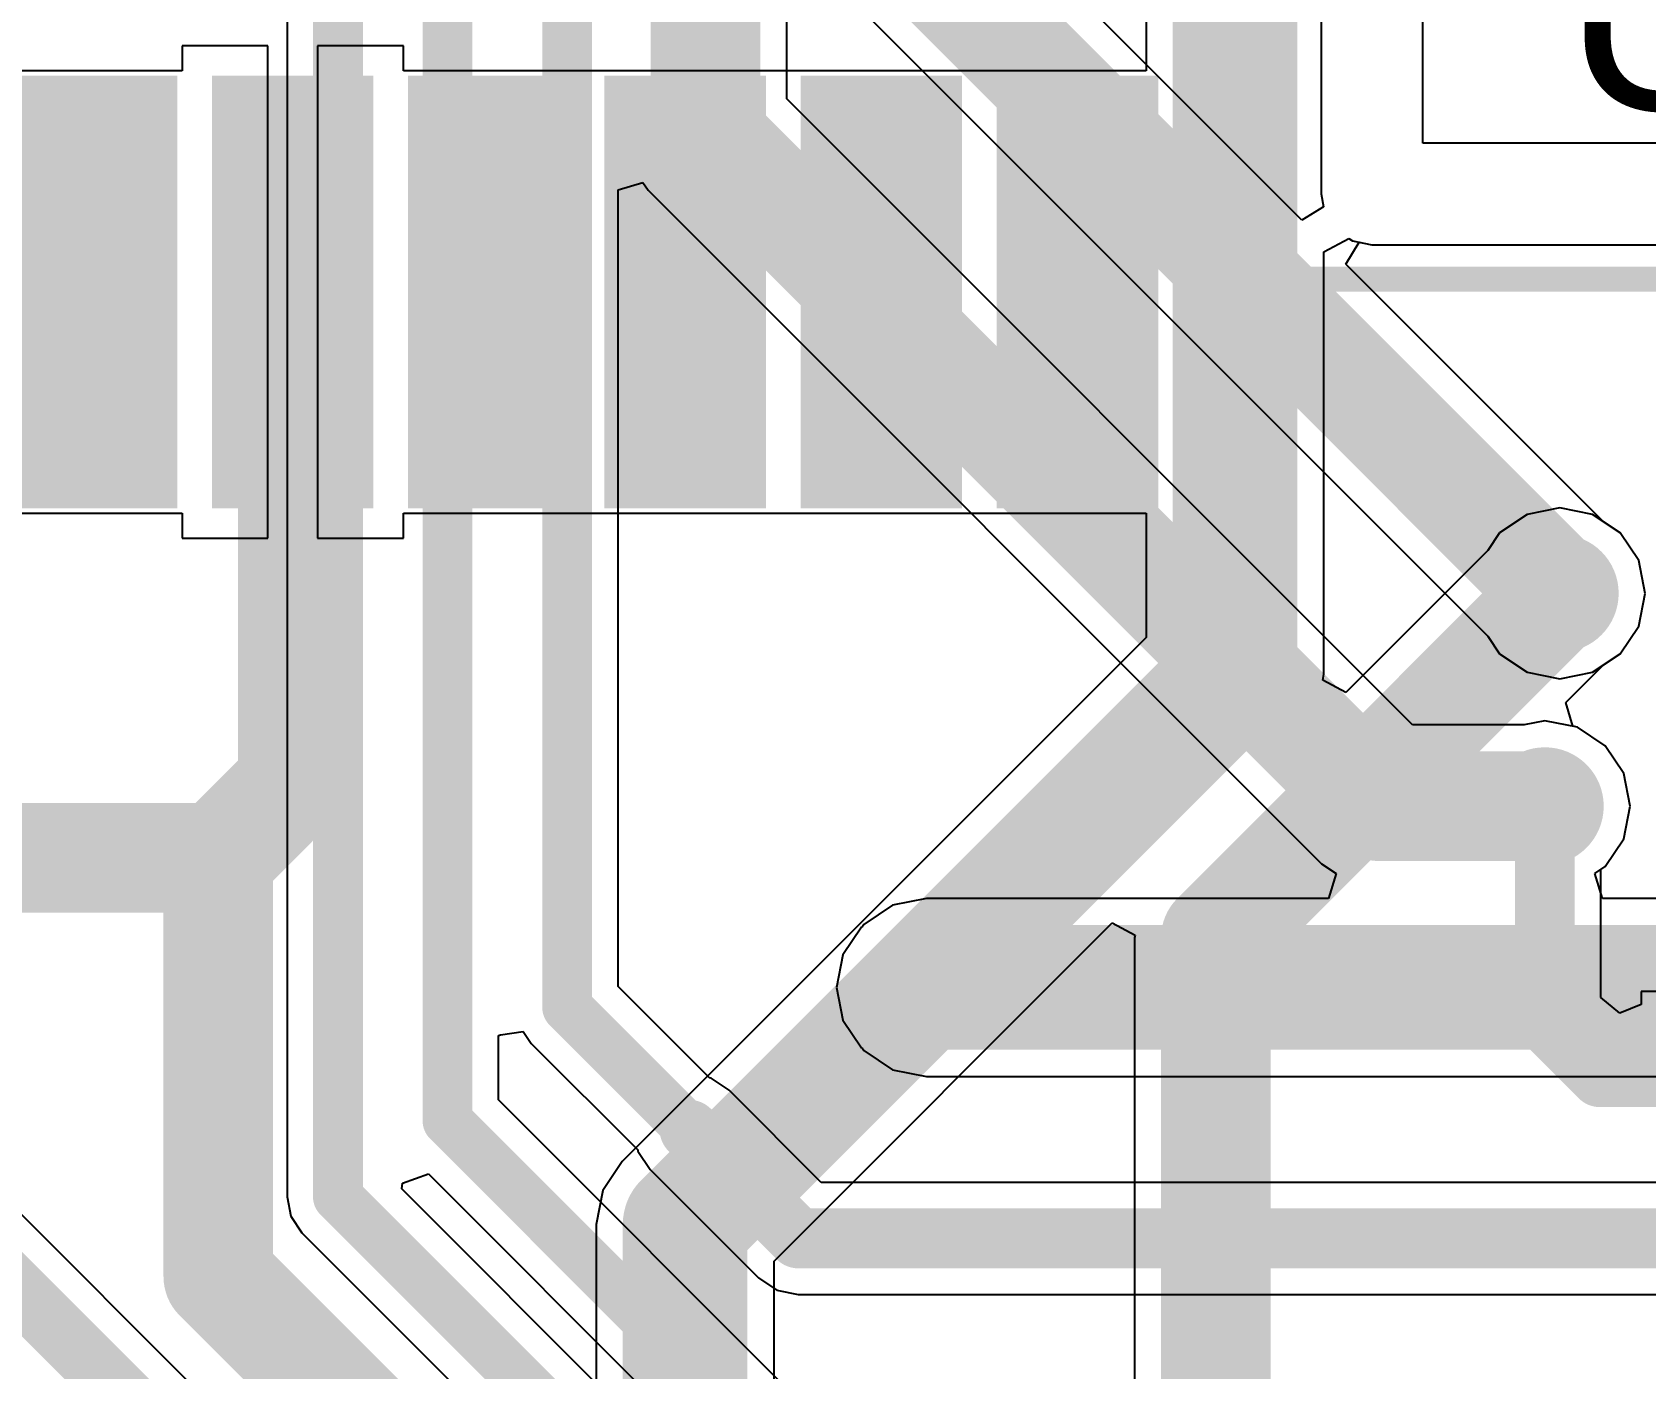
# Model space of a CAD drawing. Header units: millimetres. Extents: x -0.27 to 4.7, y -0.39 to 2.83.
# Drawn here: x 0.8105 to 1.1342, y 1.5225 to 1.7905 of the extents above; entities that cross this region are included whole.
import ezdxf

# ---------------------------------------------------------------- set-up
doc = ezdxf.new("R2010")
doc.units = ezdxf.units.MM
doc.header["$MEASUREMENT"] = 0
for name, color, linetype in [('BottomLayer', 5, 'Continuous'), ('BottomSolder', 6, 'Continuous'), ('TopLayer', 1, 'Continuous'), ('TopOverlay', 2, 'Continuous'), ('TopPaste', 8, 'Continuous'), ('TopSolder', 216, 'Continuous'), ('ViaHoleLayer', 16, 'Continuous')]:
    doc.layers.add(name, color=color, linetype=linetype)
doc.styles.add('Arial', font='', dxfattribs={"height": 0.2})
doc.styles.get('Arial').set_extended_font_data('Arial')

# ---------------------------------------------------------------- blocks, each defined once
blk = doc.blocks.new('SIM7000A_35')
at = {"layer": 'TopLayer'}
for points in [[(0.43307, -0.10591), (0.51181, -0.10591), (0.51181, -0.13031), (0.43307, -0.13031)], [(0.43307, -0.14528), (0.51181, -0.14528), (0.51181, -0.16969), (0.43307, -0.16969)], [(0.43307, -0.18465), (0.51181, -0.18465), (0.51181, -0.20906), (0.43307, -0.20906)], [(0.43307, -0.22402), (0.51181, -0.22402), (0.51181, -0.24843), (0.43307, -0.24843)], [(0.43307, -0.26339), (0.51181, -0.26339), (0.51181, -0.2878), (0.43307, -0.2878)], [(0.43307, -0.30276), (0.51181, -0.30276), (0.51181, -0.32717), (0.43307, -0.32717)]]:
    blk.add_hatch(color=1, dxfattribs=at).paths.add_polyline_path(points)
at = {"layer": 'TopPaste'}
for points in [[(0.43307, -0.10591), (0.51181, -0.10591), (0.51181, -0.13031), (0.43307, -0.13031)], [(0.43307, -0.14528), (0.51181, -0.14528), (0.51181, -0.16969), (0.43307, -0.16969)], [(0.43307, -0.18465), (0.51181, -0.18465), (0.51181, -0.20906), (0.43307, -0.20906)], [(0.43307, -0.22402), (0.51181, -0.22402), (0.51181, -0.24843), (0.43307, -0.24843)], [(0.43307, -0.26339), (0.51181, -0.26339), (0.51181, -0.2878), (0.43307, -0.2878)], [(0.43307, -0.30276), (0.51181, -0.30276), (0.51181, -0.32717), (0.43307, -0.32717)]]:
    blk.add_hatch(color=8, dxfattribs=at).paths.add_polyline_path(points)
at = {"layer": 'TopSolder'}
for points in [[(0.42907, -0.10191), (0.51581, -0.10191), (0.51581, -0.13431), (0.42907, -0.13431)], [(0.42907, -0.14128), (0.51581, -0.14128), (0.51581, -0.17369), (0.42907, -0.17369)], [(0.42907, -0.18065), (0.51581, -0.18065), (0.51581, -0.21306), (0.42907, -0.21306)], [(0.42907, -0.22002), (0.51581, -0.22002), (0.51581, -0.25243), (0.42907, -0.25243)], [(0.42907, -0.25939), (0.51581, -0.25939), (0.51581, -0.2918), (0.42907, -0.2918)], [(0.42907, -0.29876), (0.51581, -0.29876), (0.51581, -0.33117), (0.42907, -0.33117)]]:
    blk.add_hatch(color=216, dxfattribs=at).paths.add_polyline_path(points)
at = {"layer": 'TopOverlay', "const_width": 0.005}
blk.add_lwpolyline([(0.475, -0.341), (0.475, -0.475)], dxfattribs=at)
at = {"layer": 'TopOverlay', "const_width": 0.0025}
blk.add_lwpolyline([(0.47375, -0.341, 1), (0.47625, -0.341, 1)], format="xyb", close=True, dxfattribs=at)

msp = doc.modelspace()

# ---------------------------------------------------------------- hatches: boundary and pattern name
at = {"layer": 'BottomLayer'}
h = msp.add_hatch(color=5, dxfattribs=at)
edge = h.paths.add_edge_path()
edge.add_arc((1.117, 1.678), 0.01181, 0, 360)
h = msp.add_hatch(color=5, dxfattribs=at)
edge = h.paths.add_edge_path()
edge.add_arc((1.114, 1.63531), 0.01181, 0, 360)
h = msp.add_hatch(color=5, dxfattribs=at)
edge = h.paths.add_edge_path()
edge.add_arc((0.84782, 1.62495), 0.01181, 0, 360)
h = msp.add_hatch(color=5, dxfattribs=at)
edge = h.paths.add_edge_path()
edge.add_arc((0.989, 1.59895), 0.01181, 0, 360)
at = {"layer": 'BottomSolder'}
h = msp.add_hatch(color=6, dxfattribs=at)
edge = h.paths.add_edge_path()
edge.add_arc((1.117, 1.678), 0.00591, 0, 360)
h = msp.add_hatch(color=6, dxfattribs=at)
edge = h.paths.add_edge_path()
edge.add_arc((1.114, 1.63531), 0.00591, 0, 360)
h = msp.add_hatch(color=6, dxfattribs=at)
edge = h.paths.add_edge_path()
edge.add_arc((0.84782, 1.62495), 0.00591, 0, 360)
h = msp.add_hatch(color=6, dxfattribs=at)
edge = h.paths.add_edge_path()
edge.add_arc((0.989, 1.59895), 0.00591, 0, 360)
at = {"layer": 'TopLayer'}
h = msp.add_hatch(color=1, dxfattribs=at)
edge = h.paths.add_edge_path()
edge.add_arc((1.117, 1.678), 0.01181, 0, 360)
h = msp.add_hatch(color=1, dxfattribs=at)
edge = h.paths.add_edge_path()
edge.add_arc((1.114, 1.63531), 0.01181, 0, 360)
h = msp.add_hatch(color=1, dxfattribs=at)
edge = h.paths.add_edge_path()
edge.add_arc((0.84782, 1.62495), 0.01181, 0, 360)
h = msp.add_hatch(color=1, dxfattribs=at)
edge = h.paths.add_edge_path()
edge.add_arc((0.989, 1.59895), 0.01181, 0, 360)
at = {"layer": 'TopSolder'}
h = msp.add_hatch(color=216, dxfattribs=at)
edge = h.paths.add_edge_path()
edge.add_arc((1.117, 1.678), 0.00591, 0, 360)
h = msp.add_hatch(color=216, dxfattribs=at)
edge = h.paths.add_edge_path()
edge.add_arc((1.114, 1.63531), 0.00591, 0, 360)
h = msp.add_hatch(color=216, dxfattribs=at)
edge = h.paths.add_edge_path()
edge.add_arc((0.84782, 1.62495), 0.00591, 0, 360)
h = msp.add_hatch(color=216, dxfattribs=at)
edge = h.paths.add_edge_path()
edge.add_arc((0.989, 1.59895), 0.00591, 0, 360)
at = {"layer": 'ViaHoleLayer'}
h = msp.add_hatch(color=16, dxfattribs=at)
edge = h.paths.add_edge_path()
edge.add_arc((1.117, 1.678), 0.00591, 0, 360)
h = msp.add_hatch(color=16, dxfattribs=at)
edge = h.paths.add_edge_path()
edge.add_arc((1.114, 1.63531), 0.00591, 0, 360)
h = msp.add_hatch(color=16, dxfattribs=at)
edge = h.paths.add_edge_path()
edge.add_arc((0.84782, 1.62495), 0.00591, 0, 360)
h = msp.add_hatch(color=16, dxfattribs=at)
edge = h.paths.add_edge_path()
edge.add_arc((0.989, 1.59895), 0.00591, 0, 360)

# ---------------------------------------------------------------- linework, layer by layer
at = {"layer": 'BottomLayer'}
for p, q in [((0.86163, 2.18795), (0.86163, 1.55695)), ((1.0652, 1.75287), (0.97714, 1.84093)), ((0.9669, 1.80503), (1.10253, 1.6694)), ((0.9619, 1.77718), (0.9619, 1.80296)), ((1.06908, 1.79748), (1.06908, 1.75811)), ((1.08948, 1.76831), (1.08948, 1.79748)), ((1.08745, 1.65162), (0.9619, 1.77718)), ((1.19134, 1.76831), (1.08948, 1.76831)), ((0.92802, 1.7589), (0.93302, 1.76042)), ((0.92802, 1.59917), (0.92802, 1.7589)), ((0.93302, 1.76042), (0.93405, 1.75888)), ((0.93405, 1.75888), (1.06915, 1.62378)), ((1.06908, 1.75811), (1.06959, 1.75555)), ((1.06959, 1.75555), (1.0652, 1.75287)), ((1.07404, 1.74403), (1.07671, 1.74843)), ((1.07671, 1.74843), (1.07928, 1.74792)), ((1.07928, 1.74792), (1.18719, 1.74792)), ((1.1256, 1.69247), (1.07404, 1.74403)), ((1.12912, 1.69012), (1.1256, 1.69247)), ((1.13284, 1.68456), (1.12912, 1.69012)), ((1.13414, 1.678), (1.13284, 1.68456)), ((1.13284, 1.67144), (1.13414, 1.678)), ((1.12912, 1.66588), (1.13284, 1.67144)), ((1.10253, 1.6694), (1.10488, 1.66588)), ((1.10488, 1.66588), (1.11044, 1.66216)), ((1.12356, 1.66216), (1.12912, 1.66588)), ((1.11044, 1.66216), (1.117, 1.66086)), ((1.117, 1.66086), (1.12356, 1.66216)), ((1.10984, 1.65162), (1.08745, 1.65162)), ((1.114, 1.65245), (1.10984, 1.65162)), ((1.12056, 1.65115), (1.114, 1.65245)), ((1.12612, 1.64743), (1.12056, 1.65115)), ((1.12984, 1.64187), (1.12612, 1.64743)), ((1.13114, 1.63531), (1.12984, 1.64187)), ((1.12984, 1.62875), (1.13114, 1.63531)), ((1.12612, 1.62319), (1.12984, 1.62875)), ((1.06915, 1.62378), (1.07212, 1.62179)), ((1.12403, 1.62179), (1.12612, 1.62319)), ((1.07212, 1.62179), (1.07061, 1.61679)), ((1.12554, 1.61679), (1.12403, 1.62179)), ((0.98995, 1.61679), (0.98312, 1.61543)), ((1.07061, 1.61679), (0.98995, 1.61679)), ((1.35838, 1.61679), (1.12554, 1.61679)), ((0.98312, 1.61543), (0.97733, 1.61157)), ((0.97688, 1.61107), (0.97316, 1.60551)), ((0.9771, 1.61121), (0.97688, 1.61107)), ((0.97733, 1.61157), (0.9771, 1.61121)), ((0.97316, 1.60551), (0.97186, 1.59895)), ((0.94638, 1.58081), (0.92802, 1.59917)), ((0.97186, 1.59895), (0.97316, 1.59239)), ((0.90447, 1.58947), (0.90902, 1.59013)), ((0.90902, 1.59013), (0.91061, 1.58774)), ((0.97316, 1.59239), (0.97688, 1.58683)), ((0.90402, 1.58929), (0.90447, 1.58947)), ((0.90402, 1.5764), (0.90402, 1.58929)), ((0.91061, 1.58774), (0.93197, 1.56639)), ((0.97688, 1.58683), (0.9771, 1.58668)), ((0.9771, 1.58668), (0.97733, 1.58633)), ((0.97733, 1.58633), (0.98312, 1.58246)), ((0.94668, 1.58075), (0.94638, 1.58081)), ((0.95032, 1.57832), (0.94668, 1.58075)), ((0.98312, 1.58246), (0.98995, 1.58111)), ((0.98995, 1.58111), (1.35838, 1.58111)), ((1.01349, 1.34826), (0.78309, 1.57865)), ((0.9688, 1.55983), (0.95032, 1.57832)), ((0.97194, 1.50848), (0.90402, 1.5764)), ((0.93197, 1.56639), (0.93202, 1.56609)), ((0.93202, 1.56609), (0.93446, 1.56245)), ((0.88478, 1.55973), (0.89002, 1.56156)), ((0.89002, 1.56156), (0.96051, 1.49107)), ((0.93446, 1.56245), (0.95623, 1.54068)), ((0.88464, 1.55855), (0.88478, 1.55973)), ((0.98505, 1.45814), (0.88464, 1.55855)), ((1.34566, 1.55983), (0.9688, 1.55983)), ((0.86163, 1.55695), (0.8624, 1.55305)), ((0.8624, 1.55305), (0.86461, 1.54974)), ((0.86461, 1.54974), (0.97361, 1.44074)), ((0.95623, 1.54068), (0.95986, 1.53825)), ((0.95986, 1.53825), (0.96416, 1.5374)), ((0.96416, 1.5374), (0.96416, 1.5374)), ((0.96416, 1.5374), (1.34566, 1.5374))]:
    msp.add_line(p, q, dxfattribs=at)
for points, const_width in [([(0.87182, 1.55695), (0.87182, 2.18795)], 0.01), ([(0.89382, 1.57218), (0.89382, 2.07782)], 0.01), ([(0.91782, 1.59495), (0.91782, 1.93595)], 0.01), ([(0.96082, 1.83418), (1.117, 1.678)], 0.022), ([(0.94558, 1.77042), (0.94558, 1.81009)], 0.022), ([(0.94558, 1.77042), (1.08069, 1.63531)], 0.022), ([(1.08069, 1.63531), (1.114, 1.63531)], 0.022), ([(0.84782, 1.62495), (0.84782, 1.62551)], 0.022), ([(0.84782, 1.54095), (0.84782, 1.62495)], 0.022), ([(0.98995, 1.59895), (1.35838, 1.59895)], 0.025), ([(0.91782, 1.59495), (0.94239, 1.57039)], 0.01), ([(0.77188, 1.57401), (1.00884, 1.33704)], 0.012), ([(0.89382, 1.57218), (0.96772, 1.49828)], 0.01), ([(0.94239, 1.57039), (0.96416, 1.54862)], 0.012), ([(0.87182, 1.55695), (0.98082, 1.44795)], 0.01), ([(0.96416, 1.54862), (1.35838, 1.54862)], 0.012), ([(0.84782, 1.54095), (1.00467, 1.3841)], 0.022)]:
    msp.add_lwpolyline(points, dxfattribs=dict(at, const_width=const_width))
for points, const_width in [([(0.94008, 1.77042, 1), (0.95108, 1.77042, 1)], 0.011), ([(0.94008, 1.77042, 1), (0.95108, 1.77042, 1)], 0.011), ([(1.1115, 1.678, 1), (1.1225, 1.678, 1)], 0.011), ([(1.07519, 1.63531, 1), (1.08619, 1.63531, 1)], 0.011), ([(1.07519, 1.63531, 1), (1.08619, 1.63531, 1)], 0.011), ([(1.1085, 1.63531, 1), (1.1195, 1.63531, 1)], 0.011), ([(0.84232, 1.62551, 1), (0.85332, 1.62551, 1)], 0.011), ([(0.84232, 1.62495, 1), (0.85332, 1.62495, 1)], 0.011), ([(0.84232, 1.62495, 1), (0.85332, 1.62495, 1)], 0.011), ([(0.9837, 1.59895, 1), (0.9962, 1.59895, 1)], 0.0125), ([(0.91532, 1.59495, 1), (0.92032, 1.59495, 1)], 0.005), ([(0.91532, 1.59495, 1), (0.92032, 1.59495, 1)], 0.005), ([(0.89132, 1.57218, 1), (0.89632, 1.57218, 1)], 0.005), ([(0.89132, 1.57218, 1), (0.89632, 1.57218, 1)], 0.005), ([(0.93939, 1.57039, 1), (0.94539, 1.57039, 1)], 0.006), ([(0.93989, 1.57039, 1), (0.94489, 1.57039, 1)], 0.005), ([(0.86932, 1.55695, 1), (0.87432, 1.55695, 1)], 0.005), ([(0.86932, 1.55695, 1), (0.87432, 1.55695, 1)], 0.005), ([(0.96116, 1.54862, 1), (0.96716, 1.54862, 1)], 0.006), ([(0.96116, 1.54862, 1), (0.96716, 1.54862, 1)], 0.006), ([(0.84232, 1.54095, 1), (0.85332, 1.54095, 1)], 0.011), ([(0.84232, 1.54095, 1), (0.85332, 1.54095, 1)], 0.011)]:
    msp.add_lwpolyline(points, format="xyb", close=True, dxfattribs=dict(at, const_width=const_width))
at = {"layer": 'TopLayer'}
for p, q in [((1.03398, 1.813), (1.03398, 1.7828)), ((0.85774, 1.7878), (0.84054, 1.7878)), ((0.84054, 1.7878), (0.84054, 1.7828)), ((0.85774, 1.73843), (0.85774, 1.7878)), ((0.88495, 1.7878), (0.86774, 1.7878)), ((0.86774, 1.7878), (0.86774, 1.73843)), ((0.88495, 1.7828), (0.88495, 1.7878)), ((0.84054, 1.7828), (0.80621, 1.7828)), ((0.91928, 1.7828), (0.88495, 1.7828)), ((0.91932, 1.7828), (0.91928, 1.7828)), ((0.92428, 1.7828), (0.91932, 1.7828)), ((0.92432, 1.7828), (0.92428, 1.7828)), ((0.95865, 1.7828), (0.92432, 1.7828)), ((0.95869, 1.7828), (0.95865, 1.7828)), ((0.96365, 1.7828), (0.95869, 1.7828)), ((0.96369, 1.7828), (0.96365, 1.7828)), ((0.99802, 1.7828), (0.96369, 1.7828)), ((0.99806, 1.7828), (0.99802, 1.7828)), ((1.00302, 1.7828), (0.99806, 1.7828)), ((1.00306, 1.7828), (1.00302, 1.7828)), ((1.03398, 1.7828), (1.00306, 1.7828)), ((1.06967, 1.7465), (1.07467, 1.74917)), ((1.07467, 1.74917), (1.07538, 1.74869)), ((1.07538, 1.74869), (1.07928, 1.74792)), ((1.06967, 1.66177), (1.06967, 1.7465)), ((1.07928, 1.74792), (1.18719, 1.74792)), ((0.85774, 1.68906), (0.85774, 1.73843)), ((0.86774, 1.73843), (0.86774, 1.68906)), ((0.80621, 1.69406), (0.84054, 1.69406)), ((0.84054, 1.69406), (0.84054, 1.68906)), ((0.88495, 1.68906), (0.88495, 1.69406)), ((0.88495, 1.69406), (0.91928, 1.69406)), ((0.91928, 1.69406), (0.91932, 1.69406)), ((0.91932, 1.69406), (0.92428, 1.69406)), ((0.92428, 1.69406), (0.92432, 1.69406)), ((0.92432, 1.69406), (0.95865, 1.69406)), ((0.95865, 1.69406), (0.95869, 1.69406)), ((0.95869, 1.69406), (0.96365, 1.69406)), ((0.96365, 1.69406), (0.96369, 1.69406)), ((0.96369, 1.69406), (0.99802, 1.69406)), ((0.99802, 1.69406), (0.99806, 1.69406)), ((0.99806, 1.69406), (1.00302, 1.69406)), ((1.00302, 1.69406), (1.00306, 1.69406)), ((1.00306, 1.69406), (1.03398, 1.69406)), ((1.03398, 1.69406), (1.03398, 1.66916)), ((1.11044, 1.69384), (1.10488, 1.69012)), ((1.117, 1.69514), (1.11044, 1.69384)), ((1.12356, 1.69384), (1.117, 1.69514)), ((1.12912, 1.69012), (1.12356, 1.69384)), ((1.10488, 1.69012), (1.10253, 1.6866)), ((1.13284, 1.68456), (1.12912, 1.69012)), ((0.84054, 1.68906), (0.85774, 1.68906)), ((0.86774, 1.68906), (0.88495, 1.68906)), ((1.10253, 1.6866), (1.07403, 1.6581)), ((1.13414, 1.678), (1.13284, 1.68456)), ((1.13284, 1.67144), (1.13414, 1.678)), ((1.12912, 1.66588), (1.13284, 1.67144)), ((1.03398, 1.66916), (0.92887, 1.56405)), ((1.1256, 1.66353), (1.12912, 1.66588)), ((1.06943, 1.66057), (1.06967, 1.66177)), ((1.06967, 1.66177), (1.06967, 1.66177)), ((1.11819, 1.65611), (1.1256, 1.66353)), ((1.07403, 1.6581), (1.06943, 1.66057)), ((1.11964, 1.65133), (1.11819, 1.65611)), ((1.12056, 1.65115), (1.11964, 1.65133)), ((1.12612, 1.64743), (1.12056, 1.65115)), ((1.12984, 1.64187), (1.12612, 1.64743)), ((1.13114, 1.63531), (1.12984, 1.64187)), ((1.12984, 1.62875), (1.13114, 1.63531)), ((1.12612, 1.62319), (1.12984, 1.62875)), ((1.12522, 1.62259), (1.12612, 1.62319)), ((1.12522, 1.59694), (1.12522, 1.62259)), ((0.95933, 1.54404), (1.02716, 1.61188)), ((1.02716, 1.61188), (1.03177, 1.60941)), ((1.03177, 1.60941), (1.03169, 1.609)), ((1.03169, 1.609), (1.03169, 1.476)), ((1.12901, 1.59382), (1.12522, 1.59694)), ((1.22207, 1.59815), (1.13333, 1.59815)), ((1.13333, 1.59815), (1.13333, 1.59555)), ((1.13333, 1.59555), (1.12901, 1.59382)), ((0.92887, 1.56405), (0.925, 1.55826)), ((0.925, 1.55826), (0.92364, 1.55143)), ((0.92364, 1.55143), (0.92364, 1.18629)), ((0.95933, 1.18629), (0.95933, 1.54404))]:
    msp.add_line(p, q, dxfattribs=at)
for points, const_width in [([(1.05182, 1.66177), (1.05182, 1.82295)], 0.025), ([(0.86274, 1.63987), (0.86274, 1.73843)], 0.022), ([(1.048, 1.609), (1.117, 1.678)], 0.022), ([(0.94148, 1.55143), (1.05182, 1.66177)], 0.025), ([(0.84782, 1.62495), (0.86274, 1.63987)], 0.022), ([(1.114, 1.592), (1.114, 1.63531)], 0.012), ([(0.62882, 1.62495), (0.84782, 1.62495)], 0.022), ([(0.84782, 1.62495), (0.84782, 1.62495)], 0.022), ([(1.048, 1.476), (1.048, 1.609)], 0.022), ([(1.114, 1.592), (1.12505, 1.58095)], 0.012), ([(1.12505, 1.58095), (1.1777, 1.58095)], 0.012), ([(0.94148, 1.18629), (0.94148, 1.55143)], 0.025)]:
    msp.add_lwpolyline(points, dxfattribs=dict(at, const_width=const_width))
for points, const_width in [([(0.85724, 1.73843, 1), (0.86824, 1.73843, 1)], 0.011), ([(1.1115, 1.678, 1), (1.1225, 1.678, 1)], 0.011), ([(1.04557, 1.66177, 1), (1.05807, 1.66177, 1)], 0.0125), ([(1.04557, 1.66177, 1), (1.05807, 1.66177, 1)], 0.0125), ([(0.85724, 1.63987, 1), (0.86824, 1.63987, 1)], 0.011), ([(0.85724, 1.63987, 1), (0.86824, 1.63987, 1)], 0.011), ([(1.111, 1.63531, 1), (1.117, 1.63531, 1)], 0.006), ([(0.84232, 1.62495, 1), (0.85332, 1.62495, 1)], 0.011), ([(0.84232, 1.62495, 1), (0.85332, 1.62495, 1)], 0.011), ([(0.84232, 1.62495, 1), (0.85332, 1.62495, 1)], 0.011), ([(0.84232, 1.62495, 1), (0.85332, 1.62495, 1)], 0.011), ([(1.0425, 1.609, 1), (1.0535, 1.609, 1)], 0.011), ([(1.0425, 1.609, 1), (1.0535, 1.609, 1)], 0.011), ([(1.111, 1.592, 1), (1.117, 1.592, 1)], 0.006), ([(1.111, 1.592, 1), (1.117, 1.592, 1)], 0.006), ([(1.12205, 1.58095, 1), (1.12805, 1.58095, 1)], 0.006), ([(1.12205, 1.58095, 1), (1.12805, 1.58095, 1)], 0.006), ([(0.93523, 1.55143, 1), (0.94773, 1.55143, 1)], 0.0125), ([(0.93523, 1.55143, 1), (0.94773, 1.55143, 1)], 0.0125)]:
    msp.add_lwpolyline(points, format="xyb", close=True, dxfattribs=dict(at, const_width=const_width))

# ---------------------------------------------------------------- block references
at = {"rotation": 90}
msp.add_blockref('SIM7000A_35', (0.70526, 1.26599), dxfattribs=at)

# ---------------------------------------------------------------- texts
at = {"layer": 'TopOverlay', "style": 'Arial'}
msp.add_text('U8', height=0.04, dxfattribs=at).set_placement((1.11768, 1.77501))

doc.saveas('drawing.dxf')
